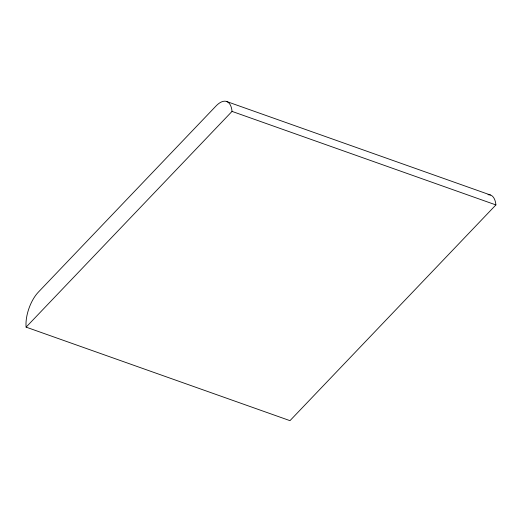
<?xml version="1.0" encoding="UTF-8"?>
<svg xmlns="http://www.w3.org/2000/svg" width="522" height="522" viewBox="0 0 522 522"><rect width="100%" height="100%" fill="white"/><g stroke="black" fill="none" stroke-linecap="round" stroke-linejoin="round"><path stroke-width="0.78" d="M26.113 327.131L232.036 111.395L495.9 204.924L289.978 420.66L26.113 327.131A26.217 11.967 -70.5 0 1 38.36 292.131L215.971 106.051A26.217 11.967 -70.5 0 1 232.036 111.395M226.541 101.477L490.406 195.006M488.024 194.745A26.217 11.967 -70.5 0 1 495.9 204.924"/></g></svg>
